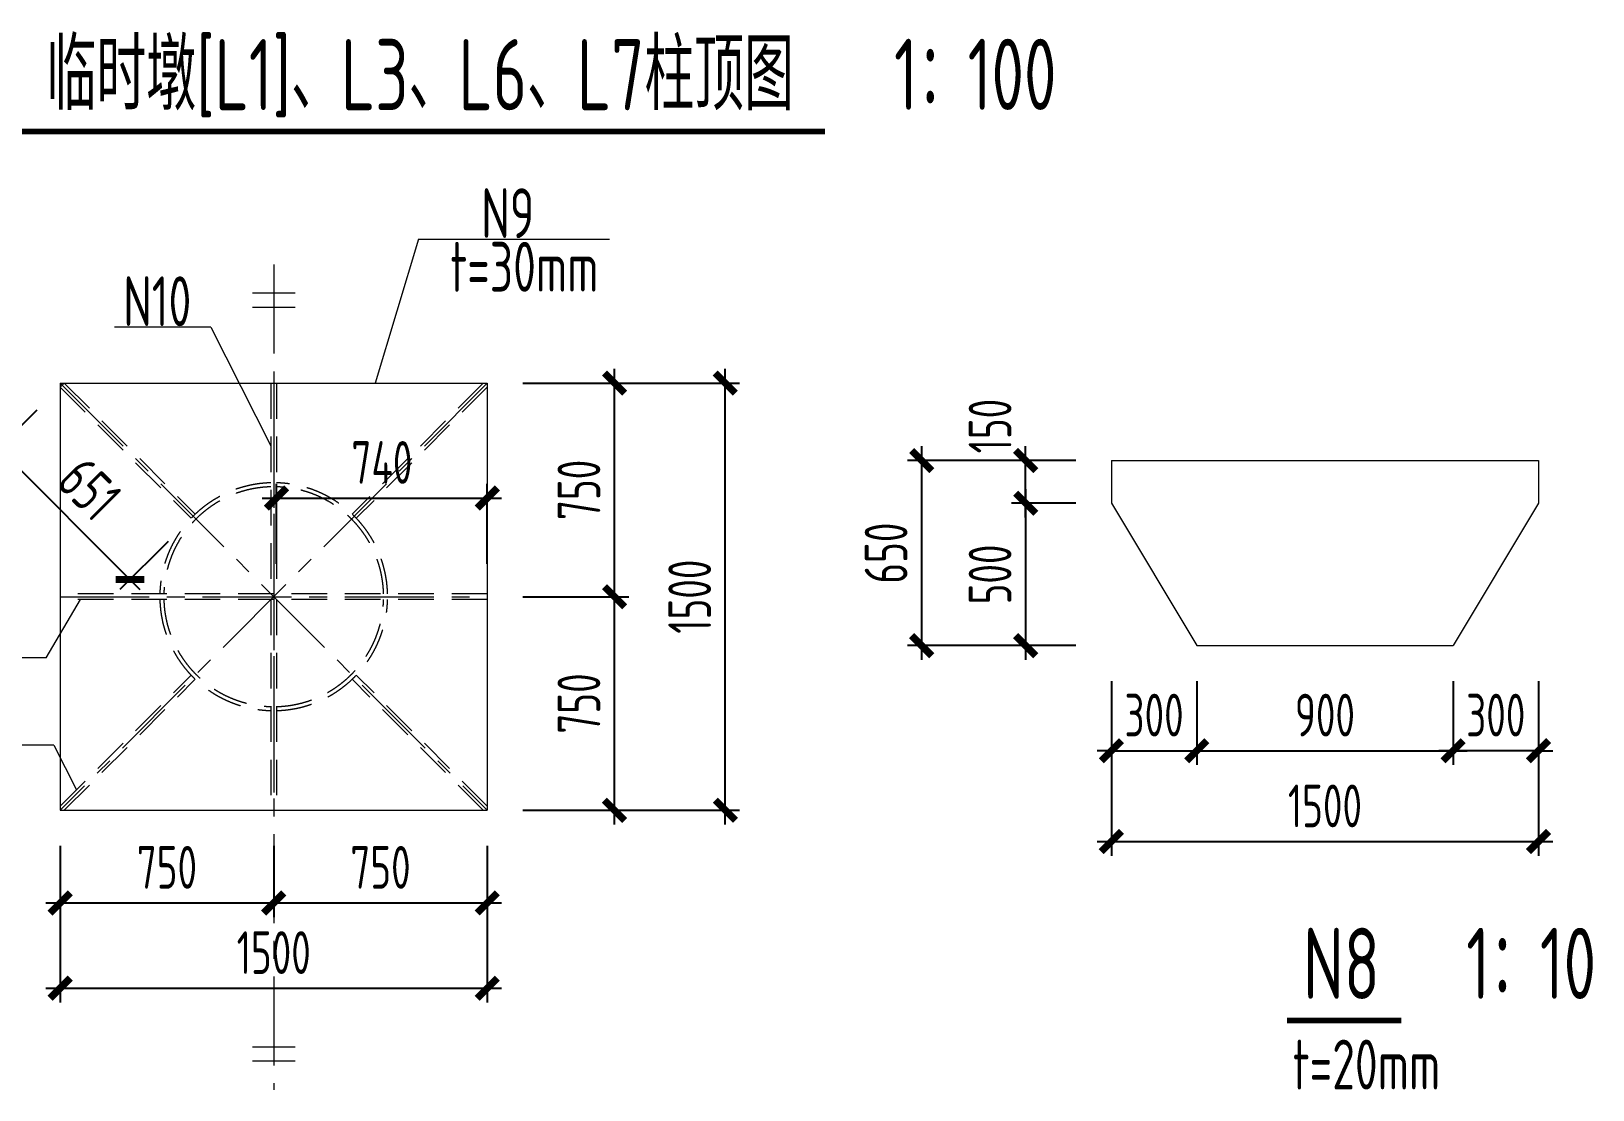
# Model space of a CAD drawing. Extents: x -2876908 to 633791, y -1383861 to 872234.
# Drawn here: x 189902 to 244741, y -567738 to -530564 of the extents above; entities that cross this region are included whole.
import ezdxf
from ezdxf.enums import TextEntityAlignment as Align

# ---------------------------------------------------------------- set-up
doc = ezdxf.new("R2010")
doc.units = 0
doc.header["$LTSCALE"] = 5
doc.header["$MEASUREMENT"] = 0
doc.linetypes.add('CENTER', pattern=[2, 1.25, -0.25, 0.25, -0.25])
doc.linetypes.add('DASHED', pattern=[0.75, 0.5, -0.25])
doc.layers.get('0').update_dxf_attribs({"linetype": 'CONTINUOUS', "lineweight": 25})
doc.layers.get('DEFPOINTS').update_dxf_attribs({"color": 35, "linetype": 'CONTINUOUS', "lineweight": 13})
for name, color, linetype, lineweight in [('3中心线', 6, 'CENTER', 18), ('4虚线', 2, 'DASHED', 18), ('5标注', 3, 'CONTINUOUS', 15), ('6文本', 7, 'CONTINUOUS', 15), ('8轮廓线', 4, 'CONTINUOUS', 15), ('DIM', 3, 'CONTINUOUS', 0), ('THIN', 7, 'CONTINUOUS', 0)]:
    doc.layers.add(name, color=color, linetype=linetype, lineweight=lineweight)
doc.layers.add('M_Dim', color=3, linetype='CONTINUOUS')
doc.styles.add('TSSD_Dimension', font='tssdeng.shx', dxfattribs={"width": 0.7, "bigfont": 'hztxt.shx'})
doc.styles.add('TSSD_NORM', font='tssdeng.shx', dxfattribs={"width": 0.7, "bigfont": 'hztxt.shx'})
doc.dimstyles.new('TSSD_100_100', dxfattribs={"dimtxt": 300, "dimasz": 100, "dimexe": 100, "dimexo": 250, "dimgap": 100, "dimtad": 1, "dimdec": 0, "dimzin": 0, "dimdsep": 46, "dimtxsty": 'TSSD_Dimension', "dimblk": 'ARCHTICK', "dimblk1": 'ARCHTICK', "dimblk2": 'ARCHTICK', "dimcen": 0, "dimdle": 100, "dimclrt": 7, "dimadec": 0, "dimazin": 0, "dimtfac": 1, "dimtdec": 0, "dimtix": 1, "dimtmove": 2, "dimatfit": 3, "dimfxl": 1, "dimtolj": 1, "dimtzin": 0, "dimarcsym": 0})

# ---------------------------------------------------------------- blocks, each defined once
blk = doc.blocks.new('_ArchTick')
at = {"color": 0, "linetype": 'ByBlock', "const_width": 0.5}
blk.add_lwpolyline([(-0.71, -0.71), (0.71, 0.71)], dxfattribs=at)
blk = doc.blocks.new('*D535')
at = {"layer": 'DEFPOINTS', "color": 0, "transparency": 16777216}
for p in [(190918, -557922), (198418, -557922), (198418, -561177)]:
    blk.add_point(p, dxfattribs=at)
at = {"layer": 'DIM', "color": 0, "lineweight": -2, "transparency": 16777216}
for p, q in [((190918, -559172), (190918, -561677)), ((198418, -559172), (198418, -561677)), ((190418, -561177), (198918, -561177))]:
    blk.add_line(p, q, dxfattribs=at)
at = {"layer": 'DIM', "color": 0, "lineweight": -2, "transparency": 16777216, "xscale": 500, "yscale": 500, "zscale": 500, "rotation": 180}
blk.add_blockref('_ArchTick', (190918, -561177), dxfattribs=at)
at = {"layer": 'DIM', "color": 0, "lineweight": -2, "transparency": 16777216, "xscale": 500, "yscale": 500, "zscale": 500}
blk.add_blockref('_ArchTick', (198418, -561177), dxfattribs=at)
at = {"layer": 'DIM', "color": 7, "transparency": 16777216, "insert": (194668, -559927), "char_height": 1500, "attachment_point": 5, "style": 'TSSD_Dimension'}
blk.add_mtext('\\A1;750', dxfattribs=at)
blk = doc.blocks.new('*D536')
at = {"layer": 'DEFPOINTS', "color": 0, "transparency": 16777216}
for p in [(198418, -557922), (205918, -557922), (205918, -561177)]:
    blk.add_point(p, dxfattribs=at)
at = {"layer": 'DIM', "color": 0, "lineweight": -2, "transparency": 16777216}
for p, q in [((198418, -559172), (198418, -561677)), ((205918, -559172), (205918, -561677)), ((197918, -561177), (206418, -561177))]:
    blk.add_line(p, q, dxfattribs=at)
at = {"layer": 'DIM', "color": 0, "lineweight": -2, "transparency": 16777216, "xscale": 500, "yscale": 500, "zscale": 500, "rotation": 180}
blk.add_blockref('_ArchTick', (198418, -561177), dxfattribs=at)
at = {"layer": 'DIM', "color": 0, "lineweight": -2, "transparency": 16777216, "xscale": 500, "yscale": 500, "zscale": 500}
blk.add_blockref('_ArchTick', (205918, -561177), dxfattribs=at)
at = {"layer": 'DIM', "color": 7, "transparency": 16777216, "insert": (202168, -559927), "char_height": 1500, "attachment_point": 5, "style": 'TSSD_Dimension'}
blk.add_mtext('\\A1;750', dxfattribs=at)
blk = doc.blocks.new('*D537')
at = {"layer": 'DEFPOINTS', "color": 0, "transparency": 16777216}
for p in [(190918, -557922), (205918, -557922), (205918, -564171)]:
    blk.add_point(p, dxfattribs=at)
at = {"layer": 'DIM', "color": 0, "lineweight": -2, "transparency": 16777216}
for p, q in [((190918, -559172), (190918, -564671)), ((205918, -559172), (205918, -564671)), ((190418, -564171), (206418, -564171))]:
    blk.add_line(p, q, dxfattribs=at)
at = {"layer": 'DIM', "color": 0, "lineweight": -2, "transparency": 16777216, "xscale": 500, "yscale": 500, "zscale": 500, "rotation": 180}
blk.add_blockref('_ArchTick', (190918, -564171), dxfattribs=at)
at = {"layer": 'DIM', "color": 0, "lineweight": -2, "transparency": 16777216, "xscale": 500, "yscale": 500, "zscale": 500}
blk.add_blockref('_ArchTick', (205918, -564171), dxfattribs=at)
at = {"layer": 'DIM', "color": 7, "transparency": 16777216, "insert": (198418, -562921), "char_height": 1500, "attachment_point": 5, "style": 'TSSD_Dimension'}
blk.add_mtext('\\A1;1500', dxfattribs=at)
blk = doc.blocks.new('*D538')
at = {"layer": 'DEFPOINTS', "color": 0, "transparency": 16777216}
for p in [(205918, -550422), (210387, -550422), (205918, -557922)]:
    blk.add_point(p, dxfattribs=at)
at = {"layer": 'DIM', "color": 0, "lineweight": -2, "transparency": 16777216}
for p, q in [((210387, -558422), (210387, -549922)), ((207168, -550422), (210887, -550422)), ((207168, -557922), (210887, -557922))]:
    blk.add_line(p, q, dxfattribs=at)
at = {"layer": 'DIM', "color": 0, "lineweight": -2, "transparency": 16777216, "xscale": 500, "yscale": 500, "zscale": 500}
for p, rotation in [((210387, -550422), 90), ((210387, -557922), 270)]:
    blk.add_blockref('_ArchTick', p, dxfattribs=dict(at, rotation=rotation))
at = {"layer": 'DIM', "color": 7, "transparency": 16777216, "insert": (209137, -554172), "char_height": 1500, "attachment_point": 5, "rotation": 90, "style": 'TSSD_Dimension'}
blk.add_mtext('\\A1;750', dxfattribs=at)
blk = doc.blocks.new('*D539')
at = {"layer": 'DEFPOINTS', "color": 0, "transparency": 16777216}
for p in [(205918, -542922), (210387, -542922), (205918, -550422)]:
    blk.add_point(p, dxfattribs=at)
at = {"layer": 'DIM', "color": 0, "lineweight": -2, "transparency": 16777216}
for p, q in [((210387, -550922), (210387, -542422)), ((207168, -542922), (210887, -542922)), ((207168, -550422), (210887, -550422))]:
    blk.add_line(p, q, dxfattribs=at)
at = {"layer": 'DIM', "color": 0, "lineweight": -2, "transparency": 16777216, "xscale": 500, "yscale": 500, "zscale": 500}
for p, rotation in [((210387, -542922), 90), ((210387, -550422), 270)]:
    blk.add_blockref('_ArchTick', p, dxfattribs=dict(at, rotation=rotation))
at = {"layer": 'DIM', "color": 7, "transparency": 16777216, "insert": (209137, -546672), "char_height": 1500, "attachment_point": 5, "rotation": 90, "style": 'TSSD_Dimension'}
blk.add_mtext('\\A1;750', dxfattribs=at)
blk = doc.blocks.new('*D540')
at = {"layer": 'DEFPOINTS', "color": 0, "transparency": 16777216}
for p in [(205918, -542922), (214277, -542922), (205918, -557922)]:
    blk.add_point(p, dxfattribs=at)
at = {"layer": 'DIM', "color": 0, "lineweight": -2, "transparency": 16777216}
for p, q in [((214277, -558422), (214277, -542422)), ((207168, -542922), (214777, -542922)), ((207168, -557922), (214777, -557922))]:
    blk.add_line(p, q, dxfattribs=at)
at = {"layer": 'DIM', "color": 0, "lineweight": -2, "transparency": 16777216, "xscale": 500, "yscale": 500, "zscale": 500}
for p, rotation in [((214277, -542922), 90), ((214277, -557922), 270)]:
    blk.add_blockref('_ArchTick', p, dxfattribs=dict(at, rotation=rotation))
at = {"layer": 'DIM', "color": 7, "transparency": 16777216, "insert": (213027, -550422), "char_height": 1500, "attachment_point": 5, "rotation": 90, "style": 'TSSD_Dimension'}
blk.add_mtext('\\A1;1500', dxfattribs=at)
blk = doc.blocks.new('*D541')
at = {"layer": 'DEFPOINTS', "color": 0, "transparency": 16777216}
for p in [(190989, -542993), (195590, -547594), (193369, -549815)]:
    blk.add_point(p, dxfattribs=at)
at = {"layer": 'DIM', "color": 0, "lineweight": -2, "transparency": 16777216}
for p, q in [((190105, -543877), (188414, -545568)), ((188414, -544861), (193722, -550169)), ((194706, -548478), (193015, -550169))]:
    blk.add_line(p, q, dxfattribs=at)
at = {"layer": 'DIM', "color": 0, "lineweight": -2, "transparency": 16777216, "xscale": 500, "yscale": 500, "zscale": 500}
for p, rotation in [((188768, -545214), 135), ((193369, -549815), 315)]:
    blk.add_blockref('_ArchTick', p, dxfattribs=dict(at, rotation=rotation))
at = {"layer": 'DIM', "color": 7, "transparency": 16777216, "insert": (191952, -546631), "char_height": 1500, "attachment_point": 5, "rotation": 315, "style": 'TSSD_Dimension'}
blk.add_mtext('\\A1;651', dxfattribs=at)
blk = doc.blocks.new('*D518')
at = {"layer": 'DEFPOINTS', "color": 0, "transparency": 16777216}
for p in [(224825, -545641), (227835, -545641), (227835, -547141)]:
    blk.add_point(p, dxfattribs=at)
at = {"layer": 'DIM', "color": 0, "lineweight": -2, "transparency": 16777216}
for p, q in [((226585, -545641), (224325, -545641)), ((224825, -547641), (224825, -545141)), ((226585, -547141), (224325, -547141))]:
    blk.add_line(p, q, dxfattribs=at)
at = {"layer": 'DIM', "color": 0, "lineweight": -2, "transparency": 16777216, "xscale": 500, "yscale": 500, "zscale": 500}
for p, rotation in [((224825, -545641), 90), ((224825, -547141), 270)]:
    blk.add_blockref('_ArchTick', p, dxfattribs=dict(at, rotation=rotation))
at = {"layer": 'DIM', "color": 7, "transparency": 16777216, "insert": (223575, -544431), "char_height": 1500, "attachment_point": 5, "rotation": 90, "style": 'TSSD_Dimension'}
blk.add_mtext('\\A1;150', dxfattribs=at)
blk = doc.blocks.new('*D519')
at = {"layer": 'DEFPOINTS', "color": 0, "transparency": 16777216}
for p in [(227835, -547141), (224825, -552141), (227835, -552141)]:
    blk.add_point(p, dxfattribs=at)
at = {"layer": 'DIM', "color": 0, "lineweight": -2, "transparency": 16777216}
for p, q in [((224825, -546641), (224825, -552641)), ((226585, -547141), (224325, -547141)), ((226585, -552141), (224325, -552141))]:
    blk.add_line(p, q, dxfattribs=at)
at = {"layer": 'DIM', "color": 0, "lineweight": -2, "transparency": 16777216, "xscale": 500, "yscale": 500, "zscale": 500}
for p, rotation in [((224825, -547141), 90), ((224825, -552141), 270)]:
    blk.add_blockref('_ArchTick', p, dxfattribs=dict(at, rotation=rotation))
at = {"layer": 'DIM', "color": 7, "transparency": 16777216, "insert": (223575, -549641), "char_height": 1500, "attachment_point": 5, "rotation": 90, "style": 'TSSD_Dimension'}
blk.add_mtext('\\A1;500', dxfattribs=at)
blk = doc.blocks.new('*D520')
at = {"layer": 'DEFPOINTS', "color": 0, "transparency": 16777216}
for p in [(227835, -552141), (230835, -552141), (230835, -555830)]:
    blk.add_point(p, dxfattribs=at)
at = {"layer": 'DIM', "color": 0, "lineweight": -2, "transparency": 16777216}
for p, q in [((227835, -553391), (227835, -556330)), ((230835, -553391), (230835, -556330)), ((227835, -555830), (227335, -555830)), ((227835, -555830), (230835, -555830)), ((230835, -555830), (231335, -555830))]:
    blk.add_line(p, q, dxfattribs=at)
at = {"layer": 'DIM', "color": 0, "lineweight": -2, "transparency": 16777216, "xscale": 500, "yscale": 500, "zscale": 500}
blk.add_blockref('_ArchTick', (227835, -555830), dxfattribs=at)
at = {"layer": 'DIM', "color": 0, "lineweight": -2, "transparency": 16777216, "xscale": 500, "yscale": 500, "zscale": 500, "rotation": 180}
blk.add_blockref('_ArchTick', (230835, -555830), dxfattribs=at)
at = {"layer": 'DIM', "color": 7, "transparency": 16777216, "insert": (229335, -554580), "char_height": 1500, "attachment_point": 5, "style": 'TSSD_Dimension'}
blk.add_mtext('\\A1;300', dxfattribs=at)
blk = doc.blocks.new('*D521')
at = {"layer": 'DEFPOINTS', "color": 0, "transparency": 16777216}
for p in [(230835, -552141), (239835, -552141), (239835, -555830)]:
    blk.add_point(p, dxfattribs=at)
at = {"layer": 'DIM', "color": 0, "lineweight": -2, "transparency": 16777216}
for p, q in [((230835, -553391), (230835, -556330)), ((239835, -553391), (239835, -556330)), ((230335, -555830), (240335, -555830))]:
    blk.add_line(p, q, dxfattribs=at)
at = {"layer": 'DIM', "color": 0, "lineweight": -2, "transparency": 16777216, "xscale": 500, "yscale": 500, "zscale": 500, "rotation": 180}
blk.add_blockref('_ArchTick', (230835, -555830), dxfattribs=at)
at = {"layer": 'DIM', "color": 0, "lineweight": -2, "transparency": 16777216, "xscale": 500, "yscale": 500, "zscale": 500}
blk.add_blockref('_ArchTick', (239835, -555830), dxfattribs=at)
at = {"layer": 'DIM', "color": 7, "transparency": 16777216, "insert": (235335, -554580), "char_height": 1500, "attachment_point": 5, "style": 'TSSD_Dimension'}
blk.add_mtext('\\A1;900', dxfattribs=at)
blk = doc.blocks.new('*D522')
at = {"layer": 'DEFPOINTS', "color": 0, "transparency": 16777216}
for p in [(239835, -552141), (242835, -552141), (239835, -555830)]:
    blk.add_point(p, dxfattribs=at)
at = {"layer": 'DIM', "color": 0, "lineweight": -2, "transparency": 16777216}
for p, q in [((239835, -553391), (239835, -556330)), ((242835, -553391), (242835, -556330)), ((239835, -555830), (239335, -555830)), ((242835, -555830), (239835, -555830)), ((242835, -555830), (243335, -555830))]:
    blk.add_line(p, q, dxfattribs=at)
at = {"layer": 'DIM', "color": 0, "lineweight": -2, "transparency": 16777216, "xscale": 500, "yscale": 500, "zscale": 500}
blk.add_blockref('_ArchTick', (239835, -555830), dxfattribs=at)
at = {"layer": 'DIM', "color": 0, "lineweight": -2, "transparency": 16777216, "xscale": 500, "yscale": 500, "zscale": 500, "rotation": 180}
blk.add_blockref('_ArchTick', (242835, -555830), dxfattribs=at)
at = {"layer": 'DIM', "color": 7, "transparency": 16777216, "insert": (241335, -554580), "char_height": 1500, "attachment_point": 5, "style": 'TSSD_Dimension'}
blk.add_mtext('\\A1;300', dxfattribs=at)
blk = doc.blocks.new('*D523')
at = {"layer": 'DEFPOINTS', "color": 0, "transparency": 16777216}
for p in [(227835, -552141), (242835, -552141), (242835, -559020)]:
    blk.add_point(p, dxfattribs=at)
at = {"layer": 'DIM', "color": 0, "lineweight": -2, "transparency": 16777216}
for p, q in [((227835, -553391), (227835, -559520)), ((242835, -553391), (242835, -559520)), ((227335, -559020), (243335, -559020))]:
    blk.add_line(p, q, dxfattribs=at)
at = {"layer": 'DIM', "color": 0, "lineweight": -2, "transparency": 16777216, "xscale": 500, "yscale": 500, "zscale": 500, "rotation": 180}
blk.add_blockref('_ArchTick', (227835, -559020), dxfattribs=at)
at = {"layer": 'DIM', "color": 0, "lineweight": -2, "transparency": 16777216, "xscale": 500, "yscale": 500, "zscale": 500}
blk.add_blockref('_ArchTick', (242835, -559020), dxfattribs=at)
at = {"layer": 'DIM', "color": 7, "transparency": 16777216, "insert": (235335, -557770), "char_height": 1500, "attachment_point": 5, "style": 'TSSD_Dimension'}
blk.add_mtext('\\A1;1500', dxfattribs=at)
blk = doc.blocks.new('*D524')
at = {"layer": 'DEFPOINTS', "color": 0, "transparency": 16777216}
for p in [(205918, -546957), (198518, -550522), (205918, -550522)]:
    blk.add_point(p, dxfattribs=at)
at = {"layer": 'DIM', "color": 0, "lineweight": -2, "transparency": 16777216}
for p, q in [((198518, -549272), (198518, -546457)), ((205918, -549272), (205918, -546457)), ((198018, -546957), (206418, -546957))]:
    blk.add_line(p, q, dxfattribs=at)
at = {"layer": 'DIM', "color": 0, "lineweight": -2, "transparency": 16777216, "xscale": 500, "yscale": 500, "zscale": 500, "rotation": 180}
blk.add_blockref('_ArchTick', (198518, -546957), dxfattribs=at)
at = {"layer": 'DIM', "color": 0, "lineweight": -2, "transparency": 16777216, "xscale": 500, "yscale": 500, "zscale": 500}
blk.add_blockref('_ArchTick', (205918, -546957), dxfattribs=at)
at = {"layer": 'DIM', "color": 7, "transparency": 16777216, "insert": (202218, -545707), "char_height": 1500, "attachment_point": 5, "style": 'TSSD_Dimension'}
blk.add_mtext('\\A1;740', dxfattribs=at)
blk = doc.blocks.new('*D513')
at = {"layer": 'DEFPOINTS', "color": 0, "transparency": 16777216}
for p in [(221173, -545641), (226585, -545641), (226585, -552141)]:
    blk.add_point(p, dxfattribs=at)
at = {"layer": 'DIM', "color": 0, "lineweight": -2, "transparency": 16777216}
for p, q in [((225335, -545641), (220673, -545641)), ((221173, -552641), (221173, -545141)), ((225335, -552141), (220673, -552141))]:
    blk.add_line(p, q, dxfattribs=at)
at = {"layer": 'DIM', "color": 0, "lineweight": -2, "transparency": 16777216, "xscale": 500, "yscale": 500, "zscale": 500}
for p, rotation in [((221173, -545641), 90), ((221173, -552141), 270)]:
    blk.add_blockref('_ArchTick', p, dxfattribs=dict(at, rotation=rotation))
at = {"layer": 'DIM', "color": 7, "transparency": 16777216, "insert": (219923, -548891), "char_height": 1500, "attachment_point": 5, "rotation": 90, "style": 'TSSD_Dimension'}
blk.add_mtext('\\A1;650', dxfattribs=at)

msp = doc.modelspace()

# ---------------------------------------------------------------- linework, layer by layer
at = {"layer": '3中心线', "ltscale": 500}
for p, q in [((198418.21, -538761.711), (198418.21, -567737.926)), ((190918.21, -542922.226), (205918.21, -557922.226)), ((205918.21, -542922.226), (190918.21, -557922.226)), ((198418.21, -542922.226), (198418.21, -557922.226)), ((190918.21, -550422.226), (205918.21, -550422.226))]:
    msp.add_line(p, q, dxfattribs=at)
at = {"layer": '4虚线', "ltscale": 500}
for p, q in [((190918.21, -543063.648), (195519.957, -547665.394)), ((191059.632, -542922.226), (195661.378, -547523.972)), ((198318.21, -542922.226), (198318.21, -550322.226)), ((198518.21, -542922.226), (198518.21, -550322.226)), ((205776.789, -542922.226), (201175.043, -547523.972)), ((205918.21, -543063.648), (201316.464, -547665.394)), ((205918.21, -550322.226), (190918.21, -550322.226)), ((205918.21, -550522.226), (190918.21, -550522.226)), ((198318.21, -550522.226), (198318.21, -557922.226)), ((198518.21, -550522.226), (198518.21, -557922.226)), ((190918.21, -557780.805), (195519.957, -553179.059)), ((205918.21, -557780.805), (201316.464, -553179.059)), ((191059.632, -557922.226), (195661.378, -553320.48)), ((205776.789, -557922.226), (201175.043, -553320.48))]:
    msp.add_line(p, q, dxfattribs=at)
for radius, start, end in [(4000, 91.4325437, 178.5674563), (3860, 91.4845127, 178.5154873), (4000, 1.4325437, 88.5674563), (3860, 1.4845127, 88.5154873), (4000, 181.4325437, 268.5674563), (3860, 181.4845127, 268.5154873), (4000, 271.4325437, 358.5674563), (3860, 271.4845127, 358.5154873)]:
    msp.add_arc((198418.21, -550422.226), radius, start, end, dxfattribs=at)
at = {"layer": '5标注'}
for p, q in [((203500.355, -537863.067), (201982.143, -542922.226)), ((203500.355, -537863.067), (210211.385, -537863.067)), ((196211.18, -540955.432), (192823.838, -540955.432)), ((196211.18, -540955.432), (198318.21, -545123.84)), ((191059.632, -542922.226), (190918.21, -543063.648)), ((190424.549, -552571.919), (191633.257, -550522.226)), ((190424.549, -552571.919), (187289.645, -552571.919)), ((190693.937, -555637.287), (187306.595, -555637.287)), ((190693.937, -555637.287), (191488.943, -557210.073))]:
    msp.add_line(p, q, dxfattribs=at)
at = {"layer": '8轮廓线'}
for p, q in [((190918.21, -542922.226), (205918.21, -542922.226)), ((190918.21, -542922.226), (190918.21, -557922.226)), ((205918.21, -542922.226), (205918.21, -557922.226)), ((227834.973, -545640.856), (227834.973, -547140.856)), ((227834.973, -545640.856), (242834.973, -545640.856)), ((242834.973, -545640.856), (242834.973, -547140.856)), ((227834.973, -547140.856), (230834.973, -552140.856)), ((242834.973, -547140.856), (239834.973, -552140.856)), ((230834.973, -552140.856), (239834.973, -552140.856)), ((190918.21, -557922.226), (205918.21, -557922.226))]:
    msp.add_line(p, q, dxfattribs=at)
at = {"layer": 'M_Dim'}
for points in [[(189473.617, -534081.447, 200, 200, 0), (217772.873, -534081.447, 200, 200, 0)], [(234000.108, -565303.76, 200, 200, 0), (238022.007, -565303.76, 200, 200, 0)]]:
    msp.add_lwpolyline(points, format="xyseb", dxfattribs=at)
at = {"layer": 'THIN'}
for p, q in [((199168.21, -539761.711), (197668.21, -539761.711)), ((199168.21, -540261.711), (197668.21, -540261.711)), ((199168.21, -566237.926), (197668.21, -566237.926)), ((199168.21, -566737.926), (197668.21, -566737.926))]:
    msp.add_line(p, q, dxfattribs=at)

# ---------------------------------------------------------------- texts
at = {"layer": '5标注', "color": 7, "style": 'TSSD_NORM', "width": 0.7}
for s, p in [('t=30mm', (207220.08, -538833.595)), ('t=20mm', (236793.772, -566851.878))]:
    msp.add_text(s, height=1750, dxfattribs=at).set_placement(p, align=Align.MIDDLE)
at = {"layer": '5标注', "color": 7, "char_height": 1750, "style": 'TSSD_NORM'}
for s, insert, attachment_point in [('N9', (205704.642, -537830.567), 7), ('N10', (195522.939, -540922.932), 9)]:
    msp.add_mtext(s, dxfattribs=dict(at, insert=insert, attachment_point=attachment_point))
at = {"layer": '6文本', "style": 'TSSD_NORM', "width": 0.7}
for s, p in [('临时墩[L1]、L3、L6、L7柱顶图 ', (204095.209, -532078.242)), ('1：100', (223056.231, -532078.242)), ('N8', (235914.187, -563300.555)), ('1：10', (242577.878, -563300.555))]:
    msp.add_text(s, height=2500, dxfattribs=at).set_placement(p, align=Align.MIDDLE)

# ---------------------------------------------------------------- dimensions: what is measured, and where the dimension line sits
at = {"layer": 'DIM'}
for base, p1, p2, angle, picture, middle in [((210387.428, -542922.226), (205918.21, -550422.226), (205918.21, -542922.226), 90, '*D539', (209137.428, -546672.226)), ((214277.284, -542922.226), (205918.21, -557922.226), (205918.21, -542922.226), 90, '*D540', (213027.284, -550422.226)), ((221172.748, -545640.856), (226584.973, -552140.856), (226584.973, -545640.856), 90, '*D513', (219922.748, -548890.856)), ((224825.318, -552140.856), (227834.973, -547140.856), (227834.973, -552140.856), 90, '*D519', (223575.318, -549640.856)), ((210387.428, -550422.226), (205918.21, -557922.226), (205918.21, -550422.226), 90, '*D538', (209137.428, -554172.226)), ((239834.973, -555829.63), (242834.973, -552140.856), (239834.973, -552140.856), 180, '*D522', (241334.973, -554579.63))]:
    dim = msp.add_linear_dim(base=base, p1=p1, p2=p2, angle=angle, dimstyle='TSSD_100_100', override={"dimtxt": 1500, "dimasz": 500, "dimexe": 500, "dimexo": 1250, "dimgap": 500, "dimlfac": 0.1, "dimdle": 500}, dxfattribs=at)
    dim.commit()
    dim.dimension.update_dxf_attribs({"geometry": picture, "text_midpoint": middle})
dim = msp.add_linear_dim(base=(224825.318, -545640.856), p1=(227834.973, -547140.856), p2=(227834.973, -545640.856), angle=90, dimstyle='TSSD_100_100', override={"dimtxt": 1500, "dimasz": 500, "dimexe": 500, "dimexo": 1250, "dimgap": 500, "dimlfac": 0.1, "dimdle": 500}, dxfattribs=at)
dim.commit()
dim.dimension.update_dxf_attribs({"geometry": '*D518', "text_midpoint": (223575.318, -544431.241), "dimtype": 160})
dim = msp.add_aligned_dim(p1=(190988.921, -542992.937), p2=(195589.783, -547593.799), distance=-3141.235, dimstyle='TSSD_100_100', override={"dimtxt": 1500, "dimasz": 500, "dimexe": 500, "dimexo": 1250, "dimgap": 500, "dimlfac": 0.1, "dimdle": 500}, dxfattribs=at)
dim.commit()
dim.dimension.update_dxf_attribs({"geometry": '*D541', "text_midpoint": (191952.047, -546630.673)})
for base, p1, p2, picture, middle in [((205918.21, -546956.861), (198518.21, -550522.226), (205918.21, -550522.226), '*D524', (202218.21, -545706.861)), ((230834.973, -555829.63), (227834.973, -552140.856), (230834.973, -552140.856), '*D520', (229334.973, -554579.63)), ((242834.973, -559020.164), (227834.973, -552140.856), (242834.973, -552140.856), '*D523', (235334.973, -557770.164)), ((239834.973, -555829.63), (230834.973, -552140.856), (239834.973, -552140.856), '*D521', (235334.973, -554579.63)), ((198418.21, -561176.7), (190918.21, -557922.226), (198418.21, -557922.226), '*D535', (194668.21, -559926.7)), ((205918.21, -564170.697), (190918.21, -557922.226), (205918.21, -557922.226), '*D537', (198418.21, -562920.697)), ((205918.21, -561176.7), (198418.21, -557922.226), (205918.21, -557922.226), '*D536', (202168.21, -559926.7))]:
    dim = msp.add_linear_dim(base=base, p1=p1, p2=p2, dimstyle='TSSD_100_100', override={"dimtxt": 1500, "dimasz": 500, "dimexe": 500, "dimexo": 1250, "dimgap": 500, "dimlfac": 0.1, "dimdle": 500}, dxfattribs=at)
    dim.commit()
    dim.dimension.update_dxf_attribs({"geometry": picture, "text_midpoint": middle})

doc.saveas('drawing.dxf')
